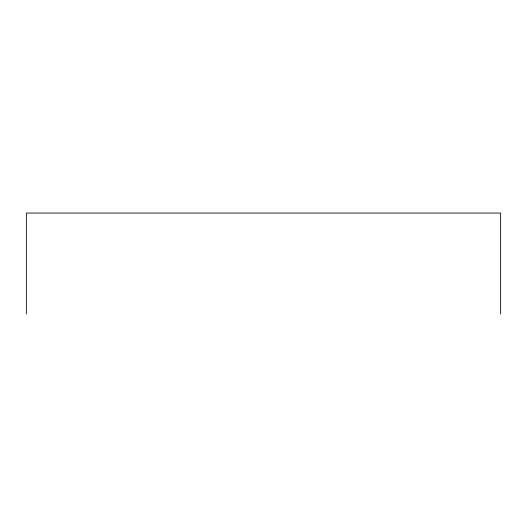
<?xml version="1.0" encoding="UTF-8"?>
<svg xmlns="http://www.w3.org/2000/svg" width="527" height="527" viewBox="0 0 527 527"><rect width="100%" height="100%" fill="white"/><g stroke="black" fill="none" stroke-linecap="round" stroke-linejoin="round"><path stroke-width="0.79" d="M500.65 313.947L500.65 213.053L26.35 213.053L26.35 313.947"/></g></svg>
